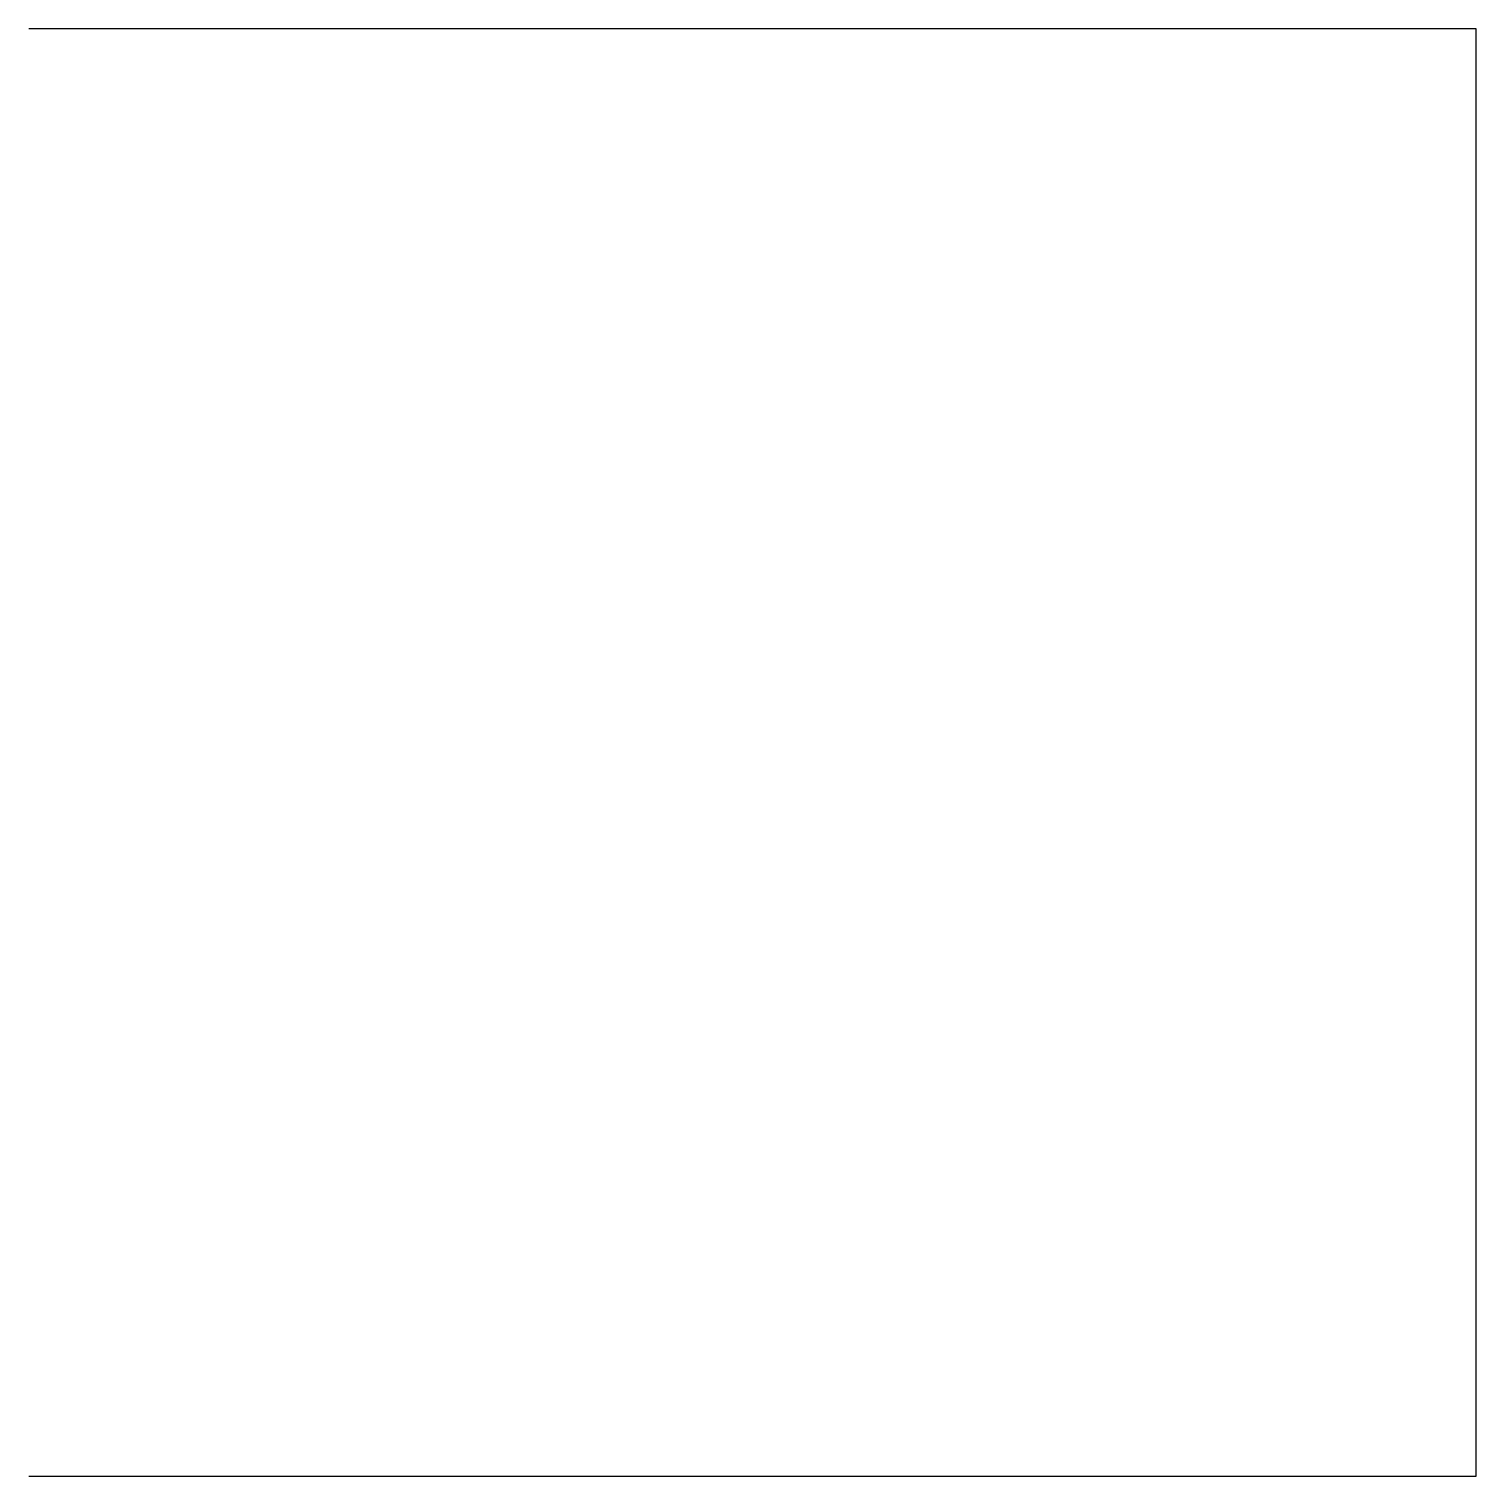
# Model space of a CAD drawing. Header units: metres. Extents: x 0 to 1, y 0 to 1.
import ezdxf

# ---------------------------------------------------------------- set-up
doc = ezdxf.new("R2010")
doc.units = ezdxf.units.M

msp = doc.modelspace()

# ---------------------------------------------------------------- linework, layer by layer
at = {"color": 1}
for p, q in [((1, 1), (0, 1)), ((1, 0), (1, 1)), ((0, 0), (1, 0))]:
    msp.add_line(p, q, dxfattribs=at)

doc.saveas('drawing.dxf')
